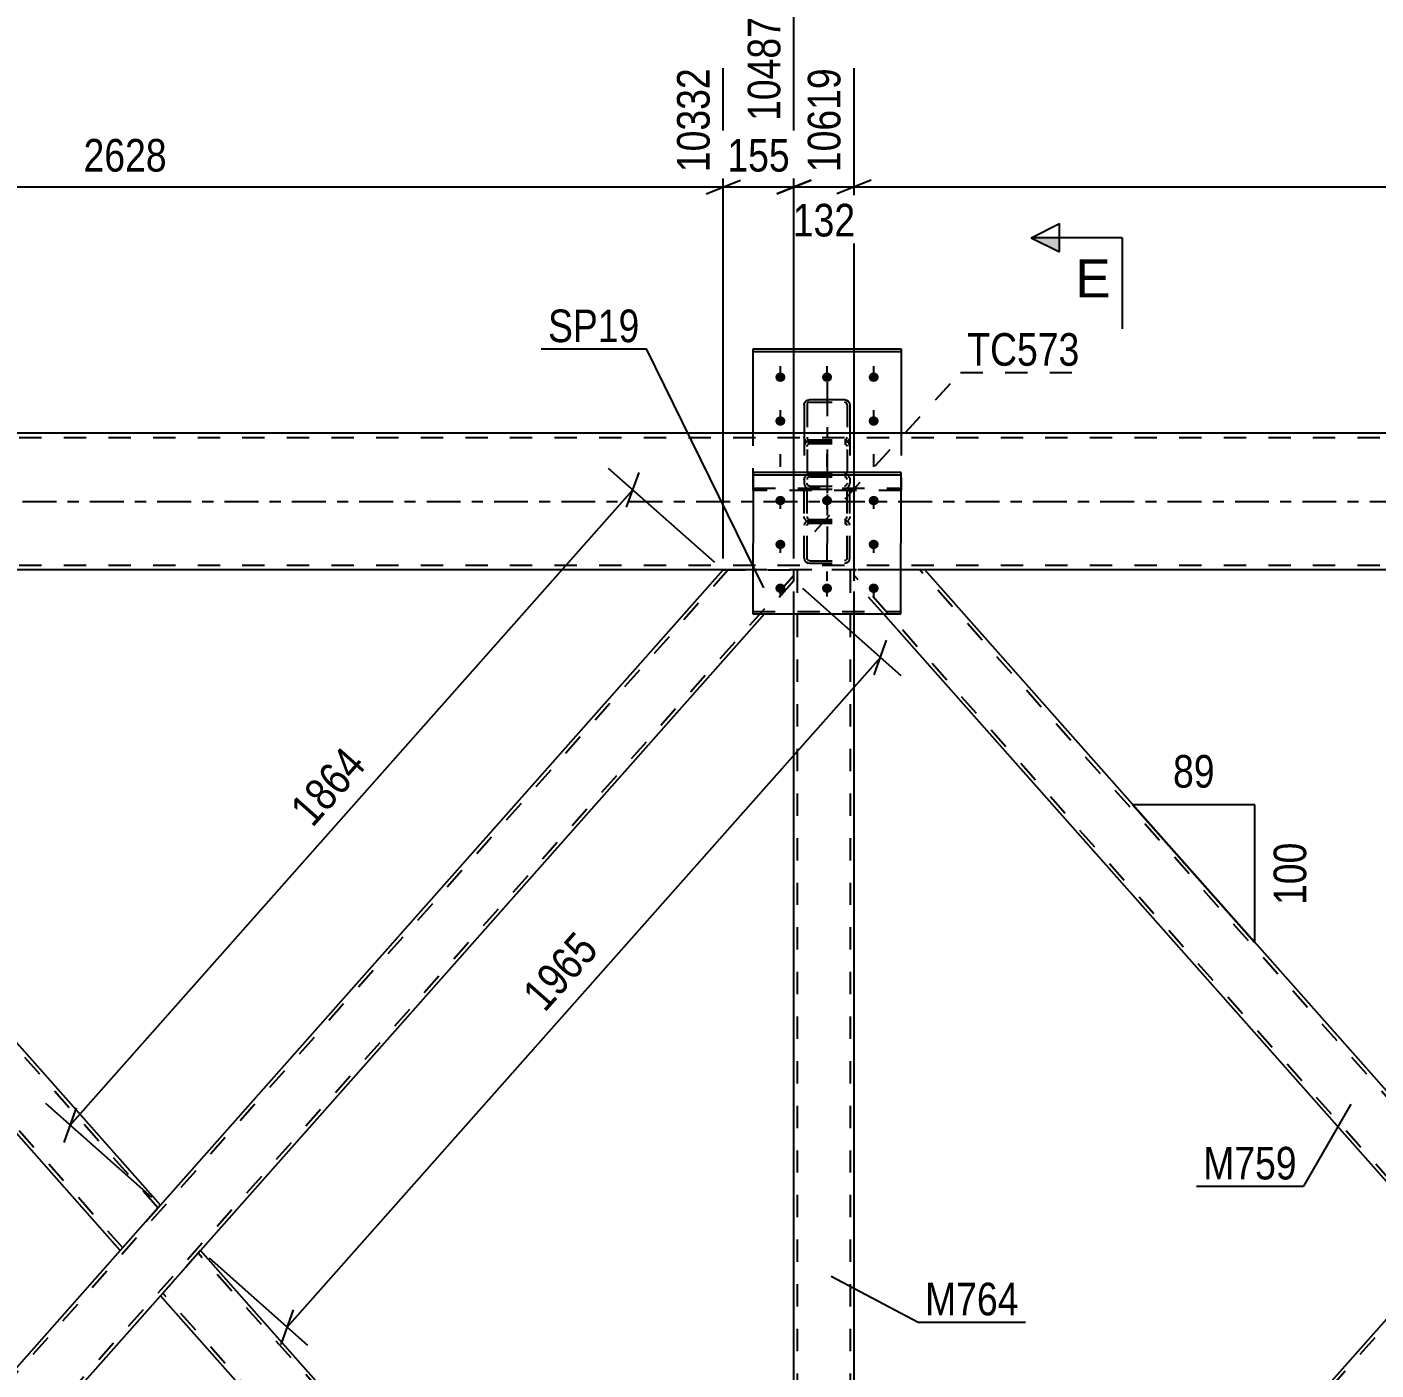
# Model space of a CAD drawing. Header units: millimetres. Extents: x 0 to 841, y 0 to 594.
# Drawn here: x 361.4 to 480, y 366.3 to 484.3 of the extents above; entities that cross this region are included whole.
import ezdxf

# ---------------------------------------------------------------- set-up
doc = ezdxf.new("R2010")
doc.units = ezdxf.units.MM
doc.linetypes.add('DXK_LINE_DOT2', pattern=[3.9198, 1.9599, -1.9599])
doc.linetypes.add('DXK_LINE_DOT3', pattern=[5.9187, 2.979, -0.9799, 0.9799, -0.9799])
doc.styles.add('Arial', font='ARIAL.TTF', dxfattribs={"height": 0.2})
doc.styles.add('Arial Narrow', font='ARIALN.TTF', dxfattribs={"height": 0.2})

# ---------------------------------------------------------------- blocks, each defined once
blk = doc.blocks.new('Bolt-761549750-4530 - 4491')
at = {"linetype": 'Continuous'}
for points in [[(427.62, 453.98), (427.71, 453.97), (427.79, 453.94), (427.87, 453.9), (427.94, 453.84), (428, 453.77), (428.03, 453.69), (428.05, 453.6), (428.05, 453.52), (428.03, 453.43), (428, 453.35), (427.94, 453.28), (427.87, 453.23), (427.79, 453.18), (427.71, 453.16), (427.62, 453.15), (427.52, 453.16), (427.44, 453.18), (427.36, 453.23), (427.29, 453.28), (427.23, 453.35), (427.2, 453.43), (427.18, 453.52), (427.18, 453.6), (427.2, 453.69), (427.23, 453.77), (427.29, 453.84), (427.36, 453.9), (427.44, 453.94), (427.52, 453.97)], [(431.72, 453.98), (431.81, 453.97), (431.89, 453.94), (431.97, 453.9), (432.04, 453.84), (432.1, 453.77), (432.13, 453.69), (432.15, 453.6), (432.15, 453.52), (432.13, 453.43), (432.1, 453.35), (432.04, 453.28), (431.97, 453.23), (431.89, 453.18), (431.81, 453.16), (431.72, 453.15), (431.62, 453.16), (431.54, 453.18), (431.46, 453.23), (431.39, 453.28), (431.33, 453.35), (431.3, 453.43), (431.28, 453.52), (431.28, 453.6), (431.3, 453.69), (431.33, 453.77), (431.39, 453.84), (431.46, 453.9), (431.54, 453.94), (431.62, 453.97)], [(435.82, 453.98), (435.91, 453.97), (435.99, 453.94), (436.07, 453.9), (436.14, 453.84), (436.2, 453.77), (436.23, 453.69), (436.25, 453.6), (436.25, 453.52), (436.23, 453.43), (436.2, 453.35), (436.14, 453.28), (436.07, 453.23), (435.99, 453.18), (435.91, 453.16), (435.82, 453.15), (435.72, 453.16), (435.64, 453.18), (435.56, 453.23), (435.49, 453.28), (435.43, 453.35), (435.4, 453.43), (435.38, 453.52), (435.38, 453.6), (435.4, 453.69), (435.43, 453.77), (435.49, 453.84), (435.56, 453.9), (435.64, 453.94), (435.72, 453.97)], [(427.62, 450.12), (427.71, 450.11), (427.79, 450.09), (427.87, 450.04), (427.94, 449.99), (428, 449.92), (428.03, 449.84), (428.05, 449.75), (428.05, 449.67), (428.03, 449.58), (428, 449.5), (427.94, 449.43), (427.87, 449.37), (427.79, 449.33), (427.71, 449.3), (427.62, 449.3), (427.52, 449.3), (427.44, 449.33), (427.36, 449.37), (427.29, 449.43), (427.23, 449.5), (427.2, 449.58), (427.18, 449.67), (427.18, 449.75), (427.2, 449.84), (427.23, 449.92), (427.29, 449.99), (427.36, 450.04), (427.44, 450.09), (427.52, 450.11)], [(435.82, 450.12), (435.91, 450.11), (435.99, 450.09), (436.07, 450.04), (436.14, 449.99), (436.2, 449.92), (436.23, 449.84), (436.25, 449.75), (436.25, 449.67), (436.23, 449.58), (436.2, 449.5), (436.14, 449.43), (436.07, 449.37), (435.99, 449.33), (435.91, 449.3), (435.82, 449.3), (435.72, 449.3), (435.64, 449.33), (435.56, 449.37), (435.49, 449.43), (435.43, 449.5), (435.4, 449.58), (435.38, 449.67), (435.38, 449.75), (435.4, 449.84), (435.43, 449.92), (435.49, 449.99), (435.56, 450.04), (435.64, 450.09), (435.72, 450.11)]]:
    blk.add_hatch(color=1, dxfattribs=at).paths.add_polyline_path(points)
at = {"color": 1, "linetype": 'Continuous'}
for p, q in [((427.62, 453.38), (427.62, 454.52)), ((431.72, 453.38), (431.72, 454.52)), ((435.82, 453.38), (435.82, 454.52)), ((427.62, 449.53), (427.62, 450.67)), ((435.82, 449.53), (435.82, 450.67))]:
    blk.add_line(p, q, dxfattribs=at)
at = {"color": 1, "linetype": 'DXK_LINE_DOT2'}
for p, q in [((427.62, 445.68), (427.62, 446.81)), ((431.72, 445.68), (431.72, 446.81)), ((435.82, 445.68), (435.82, 446.81))]:
    blk.add_line(p, q, dxfattribs=at)
blk = doc.blocks.new('Bolt-761549750-4531 - 4491')
at = {"linetype": 'Continuous'}
for points in [[(427.61, 443.13), (427.71, 443.12), (427.79, 443.1), (427.87, 443.06), (427.94, 443), (428, 442.93), (428.03, 442.85), (428.05, 442.76), (428.05, 442.68), (428.03, 442.59), (428, 442.51), (427.94, 442.44), (427.87, 442.39), (427.79, 442.34), (427.71, 442.32), (427.61, 442.31), (427.52, 442.32), (427.44, 442.34), (427.36, 442.39), (427.29, 442.44), (427.23, 442.51), (427.2, 442.59), (427.18, 442.68), (427.18, 442.76), (427.2, 442.85), (427.23, 442.93), (427.29, 443), (427.36, 443.06), (427.44, 443.1), (427.52, 443.12)], [(431.71, 443.13), (431.81, 443.12), (431.89, 443.1), (431.97, 443.06), (432.04, 443), (432.1, 442.93), (432.13, 442.85), (432.15, 442.76), (432.15, 442.68), (432.13, 442.59), (432.1, 442.51), (432.04, 442.44), (431.97, 442.39), (431.89, 442.34), (431.81, 442.32), (431.71, 442.31), (431.62, 442.32), (431.54, 442.34), (431.46, 442.39), (431.39, 442.44), (431.33, 442.51), (431.3, 442.59), (431.28, 442.68), (431.28, 442.76), (431.3, 442.85), (431.33, 442.93), (431.39, 443), (431.46, 443.06), (431.54, 443.1), (431.62, 443.12)], [(435.81, 443.13), (435.91, 443.12), (435.99, 443.1), (436.07, 443.06), (436.14, 443), (436.2, 442.93), (436.23, 442.85), (436.25, 442.76), (436.25, 442.68), (436.23, 442.59), (436.2, 442.51), (436.14, 442.44), (436.07, 442.39), (435.99, 442.34), (435.91, 442.32), (435.81, 442.31), (435.72, 442.32), (435.64, 442.34), (435.56, 442.39), (435.49, 442.44), (435.43, 442.51), (435.4, 442.59), (435.38, 442.68), (435.38, 442.76), (435.4, 442.85), (435.43, 442.93), (435.49, 443), (435.56, 443.06), (435.64, 443.1), (435.72, 443.12)], [(427.61, 439.28), (427.71, 439.27), (427.79, 439.25), (427.87, 439.2), (427.94, 439.14), (428, 439.07), (428.03, 439), (428.05, 438.91), (428.05, 438.82), (428.03, 438.74), (428, 438.66), (427.94, 438.59), (427.87, 438.53), (427.79, 438.49), (427.71, 438.46), (427.61, 438.45), (427.52, 438.46), (427.44, 438.49), (427.36, 438.53), (427.29, 438.59), (427.23, 438.66), (427.2, 438.74), (427.18, 438.82), (427.18, 438.91), (427.2, 439), (427.23, 439.07), (427.29, 439.14), (427.36, 439.2), (427.44, 439.25), (427.52, 439.27)], [(435.81, 439.28), (435.91, 439.27), (435.99, 439.25), (436.07, 439.2), (436.14, 439.14), (436.2, 439.07), (436.23, 439), (436.25, 438.91), (436.25, 438.82), (436.23, 438.74), (436.2, 438.66), (436.14, 438.59), (436.07, 438.53), (435.99, 438.49), (435.91, 438.46), (435.81, 438.45), (435.72, 438.46), (435.64, 438.49), (435.56, 438.53), (435.49, 438.59), (435.43, 438.66), (435.4, 438.74), (435.38, 438.82), (435.38, 438.91), (435.4, 439), (435.43, 439.07), (435.49, 439.14), (435.56, 439.2), (435.64, 439.25), (435.72, 439.27)], [(427.61, 435.43), (427.71, 435.42), (427.79, 435.39), (427.87, 435.35), (427.94, 435.29), (428, 435.22), (428.03, 435.14), (428.05, 435.06), (428.05, 434.97), (428.03, 434.89), (428, 434.81), (427.94, 434.74), (427.87, 434.68), (427.79, 434.64), (427.71, 434.61), (427.61, 434.6), (427.52, 434.61), (427.44, 434.64), (427.36, 434.68), (427.29, 434.74), (427.23, 434.81), (427.2, 434.89), (427.18, 434.97), (427.18, 435.06), (427.2, 435.14), (427.23, 435.22), (427.29, 435.29), (427.36, 435.35), (427.44, 435.39), (427.52, 435.42)], [(431.71, 435.43), (431.81, 435.42), (431.89, 435.39), (431.97, 435.35), (432.04, 435.29), (432.1, 435.22), (432.13, 435.14), (432.15, 435.06), (432.15, 434.97), (432.13, 434.89), (432.1, 434.81), (432.04, 434.74), (431.97, 434.68), (431.89, 434.64), (431.81, 434.61), (431.71, 434.6), (431.62, 434.61), (431.54, 434.64), (431.46, 434.68), (431.39, 434.74), (431.33, 434.81), (431.3, 434.89), (431.28, 434.97), (431.28, 435.06), (431.3, 435.14), (431.33, 435.22), (431.39, 435.29), (431.46, 435.35), (431.54, 435.39), (431.62, 435.42)], [(435.81, 435.43), (435.91, 435.42), (435.99, 435.39), (436.07, 435.35), (436.14, 435.29), (436.2, 435.22), (436.23, 435.14), (436.25, 435.06), (436.25, 434.97), (436.23, 434.89), (436.2, 434.81), (436.14, 434.74), (436.07, 434.68), (435.99, 434.64), (435.91, 434.61), (435.81, 434.6), (435.72, 434.61), (435.64, 434.64), (435.56, 434.68), (435.49, 434.74), (435.43, 434.81), (435.4, 434.89), (435.38, 434.97), (435.38, 435.06), (435.4, 435.14), (435.43, 435.22), (435.49, 435.29), (435.56, 435.35), (435.64, 435.39), (435.72, 435.42)]]:
    blk.add_hatch(color=1, dxfattribs=at).paths.add_polyline_path(points)
at = {"color": 1, "linetype": 'Continuous'}
for p, q in [((427.61, 443.12), (427.61, 441.98)), ((431.71, 443.12), (431.71, 441.98)), ((435.81, 443.12), (435.81, 441.98)), ((427.61, 439.26), (427.61, 438.13)), ((435.81, 439.26), (435.81, 438.13)), ((427.61, 435.41), (427.61, 434.28)), ((431.71, 435.41), (431.71, 434.28)), ((435.81, 435.41), (435.81, 434.28))]:
    blk.add_line(p, q, dxfattribs=at)
blk = doc.blocks.new('Part-761549750-4546 - 4491')
at = {"color": 2, "linetype": 'Continuous'}
for p, q in [((558.69, 448.63), (71.01, 448.63)), ((425.22, 436.63), (204.88, 436.63)), ((558.69, 436.63), (438.22, 436.63))]:
    blk.add_line(p, q, dxfattribs=at)
at = {"color": 7, "linetype": 'DXK_LINE_DOT2'}
for p, q in [((558.69, 448.23), (71.01, 448.23)), ((558.69, 437.03), (71.01, 437.03)), ((438.22, 436.63), (425.22, 436.63))]:
    blk.add_line(p, q, dxfattribs=at)
at = {"color": 7, "linetype": 'DXK_LINE_DOT3'}
blk.add_line((71.01, 442.63), (558.69, 442.63), dxfattribs=at)
blk = doc.blocks.new('Part-761549750-4701 - 4491')
at = {"color": 7, "linetype": 'DXK_LINE_DOT2'}
for p, q in [((423.03, 436.63), (317.49, 317.51)), ((422.6, 436.63), (428.8, 436.63)), ((428.81, 436.27), (428.8, 436.63)), ((428.81, 436.45), (428.8, 436.63)), ((428.81, 435.67), (428.81, 436.45)), ((428.81, 436.15), (323.26, 317.03)), ((428.81, 435.67), (426.23, 432.76)), ((373.15, 380.81), (369.62, 376.83)), ((376.67, 376.83), (373.15, 372.85)), ((317.48, 317.03), (317.49, 317.21)), ((323.68, 317.03), (317.48, 317.03)), ((317.49, 317.37), (317.49, 317.4)), ((317.49, 317.21), (317.49, 317.37))]:
    blk.add_line(p, q, dxfattribs=at)
at = {"color": 2, "linetype": 'Continuous'}
for p, q in [((373.15, 380.81), (422.6, 436.63)), ((426.23, 432.76), (376.67, 376.83)), ((369.62, 376.83), (317.49, 317.99)), ((323.68, 317.03), (373.15, 372.85)), ((317.49, 317.4), (317.49, 317.99)), ((317.49, 317.4), (317.48, 317.03))]:
    blk.add_line(p, q, dxfattribs=at)
blk = doc.blocks.new('Part-761549750-4572 - 4491')
at = {"color": 2, "linetype": 'Continuous'}
for p, q in [((425.22, 448.63), (425.22, 456.04)), ((425.22, 456.04), (438.22, 456.04)), ((425.22, 455.82), (438.22, 455.82)), ((438.22, 456.04), (438.22, 448.63))]:
    blk.add_line(p, q, dxfattribs=at)
at = {"color": 7, "linetype": 'DXK_LINE_DOT2'}
for p, q in [((425.22, 443.6), (425.22, 448.63)), ((438.22, 448.63), (438.22, 443.6)), ((425.22, 443.82), (438.22, 443.82)), ((438.22, 443.6), (425.22, 443.6))]:
    blk.add_line(p, q, dxfattribs=at)
blk = doc.blocks.new('Part-761549750-4577 - 4491')
at = {"color": 2, "linetype": 'Continuous'}
for p, q in [((425.22, 445.19), (425.21, 432.76)), ((438.22, 445.19), (425.22, 445.19)), ((425.22, 444.98), (438.22, 444.98)), ((438.21, 432.76), (438.22, 445.19)), ((425.21, 432.76), (438.21, 432.76))]:
    blk.add_line(p, q, dxfattribs=at)
at = {"color": 7, "linetype": 'DXK_LINE_DOT2'}
blk.add_line((425.21, 432.98), (438.21, 432.98), dxfattribs=at)
blk = doc.blocks.new('Part-761549750-4584 - 4491')
at = {"color": 7, "linetype": 'DXK_LINE_DOT3'}
blk.add_line((431.72, 453.13), (431.72, 442.43), dxfattribs=at)
at = {"color": 2, "linetype": 'Continuous'}
for p, q in [((429.72, 451.14), (429.75, 451.31)), ((429.72, 451.14), (429.72, 448.63)), ((429.75, 451.31), (429.86, 451.46)), ((429.86, 451.46), (430.01, 451.55)), ((430.01, 451.55), (430.2, 451.59)), ((430.2, 451.59), (433.24, 451.59)), ((433.24, 451.59), (433.42, 451.55)), ((433.42, 451.55), (433.57, 451.46)), ((433.57, 451.46), (433.68, 451.31)), ((433.68, 451.31), (433.72, 451.14)), ((433.72, 451.14), (433.72, 448.63))]:
    blk.add_line(p, q, dxfattribs=at)
at = {"color": 7, "linetype": 'DXK_LINE_DOT2'}
for p, q in [((429.97, 451.22), (429.96, 451.14)), ((429.96, 451.14), (429.96, 444.24)), ((430.03, 451.3), (429.97, 451.22)), ((430.1, 451.35), (430.03, 451.3)), ((430.2, 451.36), (430.1, 451.35)), ((430.2, 451.36), (433.24, 451.36)), ((433.33, 451.35), (433.24, 451.36)), ((433.4, 451.3), (433.33, 451.35)), ((433.46, 451.22), (433.4, 451.3)), ((433.48, 451.14), (433.46, 451.22)), ((433.48, 451.14), (433.48, 444.24)), ((429.72, 448.63), (429.72, 444.24)), ((429.75, 448.11), (429.72, 448.28)), ((429.86, 447.96), (429.75, 448.11)), ((429.96, 448.28), (429.97, 448.19)), ((429.97, 448.19), (430.03, 448.12)), ((430.03, 448.12), (430.1, 448.07)), ((430.1, 448.07), (430.2, 448.06)), ((433.24, 448.06), (433.33, 448.07)), ((433.33, 448.07), (433.4, 448.12)), ((433.4, 448.12), (433.46, 448.19)), ((433.46, 448.19), (433.48, 448.28)), ((433.68, 448.11), (433.57, 447.96)), ((433.72, 448.28), (433.68, 448.11)), ((433.72, 448.63), (433.72, 444.24)), ((429.75, 447.67), (429.72, 447.47)), ((430.01, 447.86), (429.86, 447.96)), ((429.96, 447.47), (429.97, 447.57)), ((429.97, 447.57), (430.03, 447.65)), ((430.2, 447.98), (430.01, 447.94)), ((430.2, 447.83), (430.01, 447.86)), ((430.03, 447.65), (430.1, 447.71)), ((430.1, 447.71), (430.2, 447.73)), ((430.2, 448.06), (433.24, 448.06)), ((430.2, 447.98), (433.24, 447.98)), ((430.2, 447.83), (433.24, 447.83)), ((430.2, 447.73), (433.24, 447.73)), ((433.42, 447.94), (433.24, 447.98)), ((433.42, 447.86), (433.24, 447.83)), ((433.24, 447.73), (433.33, 447.71)), ((433.33, 447.71), (433.4, 447.65)), ((433.4, 447.65), (433.46, 447.57)), ((433.57, 447.96), (433.42, 447.86)), ((433.46, 447.57), (433.48, 447.47)), ((433.72, 447.47), (433.68, 447.67)), ((429.72, 444.24), (429.75, 444.04)), ((429.97, 444.14), (429.96, 444.24)), ((430.03, 444.06), (429.97, 444.14)), ((430.01, 443.76), (430.2, 443.73)), ((430.1, 444), (430.03, 444.06)), ((430.2, 443.98), (430.1, 444)), ((430.2, 443.98), (433.24, 443.98)), ((430.2, 443.73), (433.24, 443.73)), ((433.33, 444), (433.24, 443.98)), ((433.24, 443.73), (433.42, 443.76)), ((433.4, 444.06), (433.33, 444)), ((433.46, 444.14), (433.4, 444.06)), ((433.48, 444.24), (433.46, 444.14)), ((433.68, 444.04), (433.72, 444.24))]:
    blk.add_line(p, q, dxfattribs=at)
for centre, start, end in [((430.22, 447.49), 114.3191, 159.2408), ((433.21, 447.49), 20.7575, 65.6792), ((430.22, 444.22), 200.7575, 245.6792), ((433.21, 444.22), 294.3191, 339.2408)]:
    blk.add_arc(centre, 0.496, start, end, dxfattribs=at)
blk = doc.blocks.new('Part-761549750-4634 - 4491')
at = {"color": 2, "linetype": 'Continuous'}
for p, q in [((373.15, 372.85), (376.67, 376.83)), ((428.81, 317.99), (376.67, 376.83)), ((422.61, 317.03), (373.15, 372.85)), ((428.81, 317.4), (428.81, 317.99)), ((428.81, 317.4), (428.81, 317.03))]:
    blk.add_line(p, q, dxfattribs=at)
at = {"color": 7, "linetype": 'DXK_LINE_DOT2'}
for p, q in [((428.81, 317.51), (376.46, 376.59)), ((373.36, 373.09), (373.38, 373.11)), ((423.04, 317.03), (373.36, 373.09)), ((428.81, 317.03), (422.61, 317.03)), ((428.81, 317.21), (428.81, 317.4)), ((428.81, 317.03), (428.81, 317.21))]:
    blk.add_line(p, q, dxfattribs=at)
blk = doc.blocks.new('Part-761549750-4650 - 4491')
at = {"color": 7, "linetype": 'DXK_LINE_DOT3'}
blk.add_line((431.72, 446.36), (431.71, 435.67), dxfattribs=at)
at = {"color": 7, "linetype": 'DXK_LINE_DOT2'}
for p, q in [((429.72, 444.56), (429.75, 444.75)), ((429.72, 437.66), (429.72, 444.56)), ((429.97, 444.66), (429.96, 444.56)), ((429.96, 437.66), (429.96, 444.56)), ((430.03, 444.74), (429.97, 444.66)), ((430.01, 445.03), (430.2, 445.07)), ((430.1, 444.8), (430.03, 444.74)), ((430.2, 444.81), (430.1, 444.8)), ((430.2, 445.07), (433.24, 445.07)), ((430.2, 444.81), (433.24, 444.81)), ((433.24, 445.07), (433.42, 445.03)), ((433.33, 444.8), (433.24, 444.81)), ((433.4, 444.74), (433.33, 444.8)), ((433.46, 444.66), (433.4, 444.74)), ((433.48, 444.56), (433.46, 444.66)), ((433.48, 437.66), (433.48, 444.56)), ((433.68, 444.75), (433.72, 444.56)), ((433.72, 437.66), (433.72, 444.56)), ((429.75, 441.13), (429.72, 441.32)), ((429.96, 441.32), (429.97, 441.23)), ((429.97, 441.23), (430.03, 441.14)), ((430.2, 440.97), (430.01, 440.93)), ((430.03, 441.14), (430.1, 441.09)), ((430.1, 441.09), (430.2, 441.07)), ((430.2, 441.07), (433.24, 441.07)), ((430.2, 440.97), (433.24, 440.97)), ((433.24, 441.07), (433.33, 441.09)), ((433.42, 440.93), (433.24, 440.97)), ((433.33, 441.09), (433.4, 441.14)), ((433.4, 441.14), (433.46, 441.23)), ((433.46, 441.23), (433.48, 441.32)), ((433.72, 441.32), (433.68, 441.13)), ((429.75, 440.69), (429.72, 440.52)), ((429.86, 440.83), (429.75, 440.69)), ((430.01, 440.93), (429.86, 440.83)), ((429.96, 440.52), (429.97, 440.6)), ((429.97, 440.6), (430.03, 440.67)), ((430.2, 440.81), (430.01, 440.85)), ((430.03, 440.67), (430.1, 440.72)), ((430.1, 440.72), (430.2, 440.74)), ((430.2, 440.81), (433.24, 440.81)), ((430.2, 440.74), (433.24, 440.74)), ((433.42, 440.85), (433.24, 440.81)), ((433.24, 440.74), (433.33, 440.72)), ((433.33, 440.72), (433.4, 440.67)), ((433.4, 440.67), (433.46, 440.6)), ((433.57, 440.83), (433.42, 440.93)), ((433.46, 440.6), (433.48, 440.52)), ((433.68, 440.69), (433.57, 440.83)), ((433.72, 440.52), (433.68, 440.69)), ((429.72, 437.66), (429.75, 437.49)), ((429.75, 437.49), (429.86, 437.34)), ((429.97, 437.57), (429.96, 437.66)), ((430.03, 437.5), (429.97, 437.57)), ((430.1, 437.45), (430.03, 437.5)), ((430.2, 437.43), (430.1, 437.45)), ((430.2, 437.43), (433.24, 437.43)), ((433.33, 437.45), (433.24, 437.43)), ((433.4, 437.5), (433.33, 437.45)), ((433.46, 437.57), (433.4, 437.5)), ((433.48, 437.66), (433.46, 437.57)), ((433.57, 437.34), (433.68, 437.49)), ((433.68, 437.49), (433.72, 437.66)), ((429.86, 437.34), (430.01, 437.24)), ((430.01, 437.24), (430.2, 437.21)), ((430.2, 437.21), (433.24, 437.21)), ((433.24, 437.21), (433.42, 437.24)), ((433.42, 437.24), (433.57, 437.34))]:
    blk.add_line(p, q, dxfattribs=at)
for centre, start, end in [((430.22, 444.58), 114.3191, 159.2408), ((433.21, 444.58), 20.7575, 65.6792), ((430.22, 441.3), 200.7575, 245.6792), ((433.21, 441.3), 294.3191, 339.2408)]:
    blk.add_arc(centre, 0.496, start, end, dxfattribs=at)
blk = doc.blocks.new('Part-761549750-4661 - 4491')
at = {"color": 7, "linetype": 'DXK_LINE_DOT2'}
for p, q in [((434.09, 436.63), (428.81, 436.63)), ((428.81, 432.76), (428.81, 436.63)), ((429.13, 317.03), (429.13, 436.63)), ((433.77, 317.03), (433.77, 436.63)), ((434.09, 432.76), (434.09, 436.63)), ((428.81, 317.03), (428.81, 317.99)), ((434.09, 317.03), (434.09, 317.99)), ((434.09, 317.03), (428.81, 317.03))]:
    blk.add_line(p, q, dxfattribs=at)
at = {"color": 2, "linetype": 'Continuous'}
for p, q in [((428.81, 317.99), (428.81, 432.76)), ((434.09, 317.99), (434.09, 432.76))]:
    blk.add_line(p, q, dxfattribs=at)
blk = doc.blocks.new('Part-761549750-4686 - 4491')
at = {"color": 7, "linetype": 'DXK_LINE_DOT2'}
for p, q in [((539.63, 436.63), (434.09, 317.51)), ((539.2, 436.63), (545.4, 436.63)), ((545.41, 436.27), (545.41, 436.29)), ((545.41, 436.15), (439.86, 317.03)), ((489.75, 380.81), (486.22, 376.83)), ((493.27, 376.83), (489.75, 372.85)), ((434.08, 317.03), (434.09, 317.21)), ((440.28, 317.03), (434.08, 317.03)), ((434.09, 317.37), (434.09, 317.4)), ((434.09, 317.21), (434.09, 317.37))]:
    blk.add_line(p, q, dxfattribs=at)
at = {"color": 2, "linetype": 'Continuous'}
for p, q in [((489.75, 380.81), (539.2, 436.63)), ((545.41, 436.27), (545.4, 436.63)), ((545.4, 436.63), (545.41, 436.45)), ((545.41, 436.29), (545.41, 436.45)), ((545.41, 435.67), (545.41, 436.27)), ((545.41, 435.67), (493.27, 376.83)), ((486.22, 376.83), (434.09, 317.99)), ((489.75, 372.85), (440.28, 317.03)), ((434.09, 317.4), (434.09, 317.99)), ((434.09, 317.4), (434.08, 317.03))]:
    blk.add_line(p, q, dxfattribs=at)
blk = doc.blocks.new('Part-761549750-4691 - 4491')
at = {"color": 7, "linetype": 'DXK_LINE_DOT2'}
for p, q in [((434.09, 436.27), (434.1, 436.63)), ((434.1, 436.63), (434.09, 436.45)), ((434.09, 435.67), (434.09, 436.45)), ((440.3, 436.63), (434.1, 436.63)), ((489.53, 380.57), (439.87, 436.63)), ((486.43, 377.07), (434.09, 436.15)), ((436.67, 432.76), (434.09, 435.67)), ((486.43, 377.07), (486.45, 377.09))]:
    blk.add_line(p, q, dxfattribs=at)
at = {"color": 2, "linetype": 'Continuous'}
for p, q in [((440.3, 436.63), (489.75, 380.81)), ((486.22, 376.83), (436.67, 432.76)), ((489.75, 380.81), (489.32, 380.33)), ((489.32, 380.33), (486.22, 376.83))]:
    blk.add_line(p, q, dxfattribs=at)
blk = doc.blocks.new('Part-761549750-4696 - 4491')
at = {"color": 2, "linetype": 'Continuous'}
for p, q in [((317.49, 435.67), (317.49, 436.63)), ((323.7, 436.63), (373.15, 380.81)), ((369.62, 376.83), (317.49, 435.67)), ((373.15, 380.81), (372.72, 380.33)), ((372.72, 380.33), (369.62, 376.83))]:
    blk.add_line(p, q, dxfattribs=at)
at = {"color": 7, "linetype": 'DXK_LINE_DOT2'}
for p, q in [((317.5, 436.63), (317.49, 436.63)), ((317.49, 436.63), (323.7, 436.63)), ((372.93, 380.57), (323.27, 436.63)), ((369.83, 377.07), (317.49, 436.16)), ((369.83, 377.07), (369.85, 377.09))]:
    blk.add_line(p, q, dxfattribs=at)
blk = doc.blocks.new('StraightDimension-761549750-11075 - 4491')
at = {"color": 7, "linetype": 'Continuous'}
for p, q in [((422.6, 437.63), (422.6, 480.72)), ((317.49, 437.63), (317.49, 478.89)), ((318.99, 470.88), (315.99, 469.68)), ((421.1, 469.68), (424.1, 470.88)), ((317.49, 470.28), (422.6, 470.28))]:
    blk.add_line(p, q, dxfattribs=at)
at = {"color": 0}
blk.add_wipeout([(374.3, 471.03), (374.3, 475.23), (365.79, 475.23), (365.79, 471.03)], dxfattribs=at)
at = {"color": 3, "style": 'Arial Narrow'}
blk.add_text('2628', height=2.863, dxfattribs=at).set_placement((366.39, 471.63))
at = {"color": 0, "linetype": 'Continuous'}
blk.add_wipeout([(422, 481.32), (417.8, 481.32), (417.8, 470.98), (422, 470.98)], dxfattribs=at)
at = {"color": 3, "linetype": 'Continuous', "style": 'Arial Narrow'}
blk.add_text('10332', height=2.863, rotation=90.0002, dxfattribs=at).set_placement((421.4, 471.58))
blk = doc.blocks.new('StraightDimension-761549750-4838 - 4491')
at = {"color": 7, "linetype": 'Continuous'}
for p, q in [((421.85, 437.29), (412.52, 445.55)), ((414.11, 442.14), (415.2, 445.18)), ((365.2, 387.85), (414.66, 443.66)), ((372.4, 381.48), (363.07, 389.74)), ((365.75, 389.37), (364.66, 386.33))]:
    blk.add_line(p, q, dxfattribs=at)
at = {"color": 0}
blk.add_wipeout([(392.19, 419.44), (389.05, 422.23), (383.4, 415.86), (386.55, 413.07)], dxfattribs=at)
at = {"color": 3, "style": 'Arial Narrow'}
blk.add_text('1864', height=2.863, rotation=48.455, dxfattribs=at).set_placement((386.5, 413.92))
blk = doc.blocks.new('StraightDimension-761549750-5276 - 4491')
at = {"color": 7, "linetype": 'Continuous'}
for p, q in [((429.56, 435.01), (438.2, 427.35)), ((435.86, 427.42), (436.95, 430.46)), ((384.27, 370.1), (436.41, 428.94)), ((377.42, 376.17), (386.07, 368.51)), ((384.82, 371.62), (383.73, 368.58))]:
    blk.add_line(p, q, dxfattribs=at)
at = {"color": 0}
blk.add_wipeout([(412.6, 403.2), (409.46, 405.99), (403.81, 399.62), (406.96, 396.83)], dxfattribs=at)
at = {"color": 3, "style": 'Arial Narrow'}
blk.add_text('1965', height=2.863, rotation=48.455, dxfattribs=at).set_placement((406.91, 397.68))
blk = doc.blocks.new('StraightDimension-761549750-11072 - 4491')
at = {"color": 7, "linetype": 'Continuous'}
for p, q in [((434.09, 436.67), (434.09, 480.72)), ((539.2, 437.63), (539.2, 480.72)), ((435.59, 470.88), (432.59, 469.68)), ((537.7, 469.68), (540.7, 470.88)), ((434.09, 470.28), (539.2, 470.28))]:
    blk.add_line(p, q, dxfattribs=at)
at = {"color": 0}
blk.add_wipeout([(490.9, 471.03), (490.9, 475.23), (482.39, 475.23), (482.39, 471.03)], dxfattribs=at)
at = {"color": 3, "style": 'Arial Narrow'}
blk.add_text('2628', height=2.863, dxfattribs=at).set_placement((482.99, 471.63))
at = {"color": 0, "linetype": 'Continuous'}
blk.add_wipeout([(538.6, 481.32), (534.4, 481.32), (534.4, 470.98), (538.6, 470.98)], dxfattribs=at)
at = {"color": 3, "linetype": 'Continuous', "style": 'Arial Narrow'}
blk.add_text('13247', height=2.863, rotation=90.0002, dxfattribs=at).set_placement((538, 471.58))
blk = doc.blocks.new('StraightDimension-761549750-11073 - 4491')
at = {"color": 7, "linetype": 'Continuous'}
for p, q in [((428.81, 437.63), (428.81, 485.22)), ((434.09, 436.67), (434.09, 480.72)), ((427.31, 469.68), (430.31, 470.88)), ((435.59, 470.88), (432.59, 469.68)), ((428.81, 470.28), (434.09, 470.28))]:
    blk.add_line(p, q, dxfattribs=at)
at = {"color": 0, "linetype": 'Continuous'}
blk.add_wipeout([(433.49, 481.32), (429.29, 481.32), (429.29, 470.98), (433.49, 470.98)], dxfattribs=at)
at = {"color": 0}
blk.add_wipeout([(434.79, 465.33), (434.79, 469.53), (428.11, 469.53), (428.11, 465.33)], dxfattribs=at)
at = {"color": 3, "linetype": 'Continuous', "style": 'Arial Narrow'}
blk.add_text('10619', height=2.863, rotation=90.0002, dxfattribs=at).set_placement((432.89, 471.58))
at = {"color": 3, "style": 'Arial Narrow'}
blk.add_text('132', height=2.863, dxfattribs=at).set_placement((428.71, 465.93))
blk = doc.blocks.new('StraightDimension-761549750-11074 - 4491')
at = {"color": 7, "linetype": 'Continuous'}
for p, q in [((428.81, 437.63), (428.81, 485.22)), ((422.6, 437.63), (422.6, 480.72)), ((421.1, 469.68), (424.1, 470.88)), ((430.31, 470.88), (427.31, 469.68)), ((422.6, 470.28), (428.81, 470.28))]:
    blk.add_line(p, q, dxfattribs=at)
at = {"color": 0}
blk.add_wipeout([(429.05, 471.03), (429.05, 475.23), (422.36, 475.23), (422.36, 471.03)], dxfattribs=at)
at = {"color": 3, "style": 'Arial Narrow'}
blk.add_text('155', height=2.863, dxfattribs=at).set_placement((422.96, 471.63))
at = {"color": 0, "linetype": 'Continuous'}
blk.add_wipeout([(428.21, 485.82), (424.01, 485.82), (424.01, 475.48), (428.21, 475.48)], dxfattribs=at)
at = {"color": 3, "linetype": 'Continuous', "style": 'Arial Narrow'}
blk.add_text('10487', height=2.863, rotation=90.0002, dxfattribs=at).set_placement((427.61, 476.08))
blk = doc.blocks.new('AngleDimension-761549750-11345 - 4491')
at = {"color": 7, "linetype": 'Continuous'}
for p, q in [((467.91, 405.46), (458.57, 416)), ((469.32, 416), (458.57, 416)), ((469.32, 403.87), (458.57, 416)), ((469.32, 403.87), (469.32, 416))]:
    blk.add_line(p, q, dxfattribs=at)
at = {"color": 0}
for points in [[(466.37, 416.9), (466.37, 421.1), (461.52, 421.1), (461.52, 416.9)], [(474.42, 413.28), (470.22, 413.28), (470.22, 406.59), (474.42, 406.59)]]:
    blk.add_wipeout(points, dxfattribs=at)
at = {"color": 3, "style": 'Arial Narrow'}
blk.add_text('89', height=2.863, dxfattribs=at).set_placement((462.12, 417.5))
blk.add_text('100', height=2.863, rotation=90.0002, dxfattribs=at).set_placement((473.82, 407.19))
blk = doc.blocks.new('Mark-761549750-4573 - 4491')
at = {"color": 30, "linetype": 'Continuous'}
for p in [(406.6, 456.04), (426.15, 435.04)]:
    blk.add_line(p, (415.84, 456.04), dxfattribs=at)
at = {"color": 0}
blk.add_wipeout([(415.24, 456.64), (415.24, 459.64), (407.2, 459.64), (407.2, 456.64)], dxfattribs=at)
blk.add_wipeout([(415.24, 456.64), (415.24, 459.64), (407.2, 459.64), (407.2, 456.64)], dxfattribs=at)
at = {"color": 3, "style": 'Arial Narrow'}
blk.add_text('SP19', height=2.863, dxfattribs=at).set_placement((407.2, 456.64))
blk = doc.blocks.new('Mark-761549750-4687 - 4491')
at = {"color": 30, "linetype": 'Continuous'}
for p in [(477.74, 389.69), (464.17, 382.47)]:
    blk.add_line(p, (473.59, 382.47), dxfattribs=at)
at = {"color": 0}
blk.add_wipeout([(472.99, 383.07), (472.99, 386.07), (464.77, 386.07), (464.77, 383.07)], dxfattribs=at)
blk.add_wipeout([(472.99, 383.07), (472.99, 386.07), (464.77, 386.07), (464.77, 383.07)], dxfattribs=at)
at = {"color": 3, "style": 'Arial Narrow'}
blk.add_text('M759', height=2.863, dxfattribs=at).set_placement((464.77, 383.07))
blk = doc.blocks.new('Mark-761549750-4646 - 4491')
at = {"color": 30, "linetype": 'DXK_LINE_DOT2'}
for p, q in [((430.65, 439.99), (443.44, 453.97)), ((443.44, 453.97), (454.51, 453.97))]:
    blk.add_line(p, q, dxfattribs=at)
at = {"color": 0}
blk.add_wipeout([(453.91, 454.57), (453.91, 457.57), (444.04, 457.57), (444.04, 454.57)], dxfattribs=at)
blk.add_wipeout([(453.91, 454.57), (453.91, 457.57), (444.04, 457.57), (444.04, 454.57)], dxfattribs=at)
at = {"color": 3, "style": 'Arial Narrow'}
blk.add_text('TC573', height=2.863, dxfattribs=at).set_placement((444.04, 454.57))
blk = doc.blocks.new('Mark-761549750-4657 - 4491')
at = {"color": 30, "linetype": 'Continuous'}
for p, q in [((432.09, 374.56), (439.73, 370.53)), ((439.73, 370.53), (449.15, 370.53))]:
    blk.add_line(p, q, dxfattribs=at)
at = {"color": 0}
blk.add_wipeout([(448.55, 371.13), (448.55, 374.13), (440.33, 374.13), (440.33, 371.13)], dxfattribs=at)
blk.add_wipeout([(448.55, 371.13), (448.55, 374.13), (440.33, 374.13), (440.33, 371.13)], dxfattribs=at)
at = {"color": 3, "style": 'Arial Narrow'}
blk.add_text('M764', height=2.863, dxfattribs=at).set_placement((440.33, 371.13))
blk = doc.blocks.new('SectionMark-761549750-5486 - 4491')
at = {"linetype": 'Continuous'}
for points in [[(452.14, 465.82), (452.14, 464.57), (449.64, 465.82)], [(452.14, 297.95), (452.14, 296.7), (449.64, 296.7)]]:
    blk.add_hatch(color=6, dxfattribs=at).paths.add_polyline_path(points)
at = {"color": 6, "linetype": 'Continuous'}
for p, q in [((449.64, 465.82), (452.14, 467.07)), ((452.14, 464.57), (452.14, 467.07)), ((457.64, 465.82), (449.64, 465.82)), ((449.64, 465.82), (452.14, 464.57)), ((457.64, 465.82), (457.64, 457.82)), ((457.64, 296.7), (457.64, 304.7)), ((449.64, 296.7), (452.14, 297.95)), ((452.14, 297.95), (452.14, 295.45)), ((457.64, 296.7), (449.64, 296.7)), ((452.14, 295.45), (449.64, 296.7))]:
    blk.add_line(p, q, dxfattribs=at)
at = {"color": 0, "linetype": 'Continuous'}
for points in [[(456.64, 460.57), (456.64, 464.07), (453.53, 464.07), (453.53, 460.57)], [(456.64, 298.45), (456.64, 301.95), (453.53, 301.95), (453.53, 298.45)]]:
    blk.add_wipeout(points, dxfattribs=at)
at = {"color": 3, "linetype": 'Continuous', "style": 'Arial'}
for p in [(453.53, 460.57), (453.53, 298.45)]:
    blk.add_text('E', height=3.34, dxfattribs=at).set_placement(p)

msp = doc.modelspace()

# ---------------------------------------------------------------- block references
for name in ['Part-761549750-4572 - 4491', 'Bolt-761549750-4530 - 4491', 'Part-761549750-4584 - 4491', 'Part-761549750-4546 - 4491', 'Part-761549750-4650 - 4491', 'Part-761549750-4577 - 4491', 'Bolt-761549750-4531 - 4491', 'Part-761549750-4701 - 4491', 'Part-761549750-4696 - 4491', 'Part-761549750-4661 - 4491', 'Part-761549750-4686 - 4491', 'Part-761549750-4691 - 4491', 'Part-761549750-4634 - 4491']:
    msp.add_blockref(name, (0, 0))

# ---------------------------------------------------------------- next in the draw order: block references
for name in ['StraightDimension-761549750-11075 - 4491', 'StraightDimension-761549750-11072 - 4491', 'AngleDimension-761549750-11345 - 4491', 'Mark-761549750-4687 - 4491']:
    msp.add_blockref(name, (0, 0))

# ---------------------------------------------------------------- next in the draw order: block references
for name in ['StraightDimension-761549750-11073 - 4491', 'StraightDimension-761549750-4838 - 4491']:
    msp.add_blockref(name, (0, 0))

# ---------------------------------------------------------------- next in the draw order: block references
for name in ['StraightDimension-761549750-11074 - 4491', 'StraightDimension-761549750-5276 - 4491']:
    msp.add_blockref(name, (0, 0))

# ---------------------------------------------------------------- next in the draw order: block references
for name in ['Mark-761549750-4573 - 4491', 'Mark-761549750-4646 - 4491', 'Mark-761549750-4657 - 4491']:
    msp.add_blockref(name, (0, 0))

# ---------------------------------------------------------------- next in the draw order: block references
msp.add_blockref('SectionMark-761549750-5486 - 4491', (0, 0))

doc.saveas('drawing.dxf')
